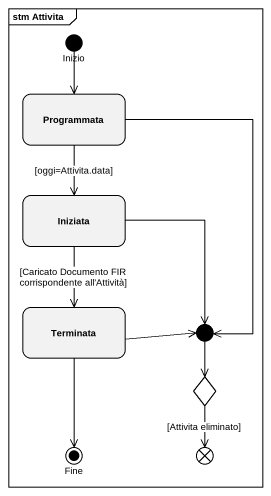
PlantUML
@startuml
mainframe stm Attivita
hide empty description
state Inizio <<start>>
state Programmata
state Iniziata
state Terminata
state junction1 <<choice>>
state choice1 <<choice>>
state Fine <<end>>
state exit1 <<choice>>
Inizio --> Programmata
Programmata --> Iniziata : [oggi=Attivita.data]
Programmata --> junction1
Iniziata --> Terminata : [Caricato Documento FIR corrispondente all'Attività]
Iniziata --> junction1
Terminata -right-> junction1
Terminata --> Fine
junction1 --> choice1
choice1 --> exit1 : [Attivita eliminato]
@enduml
